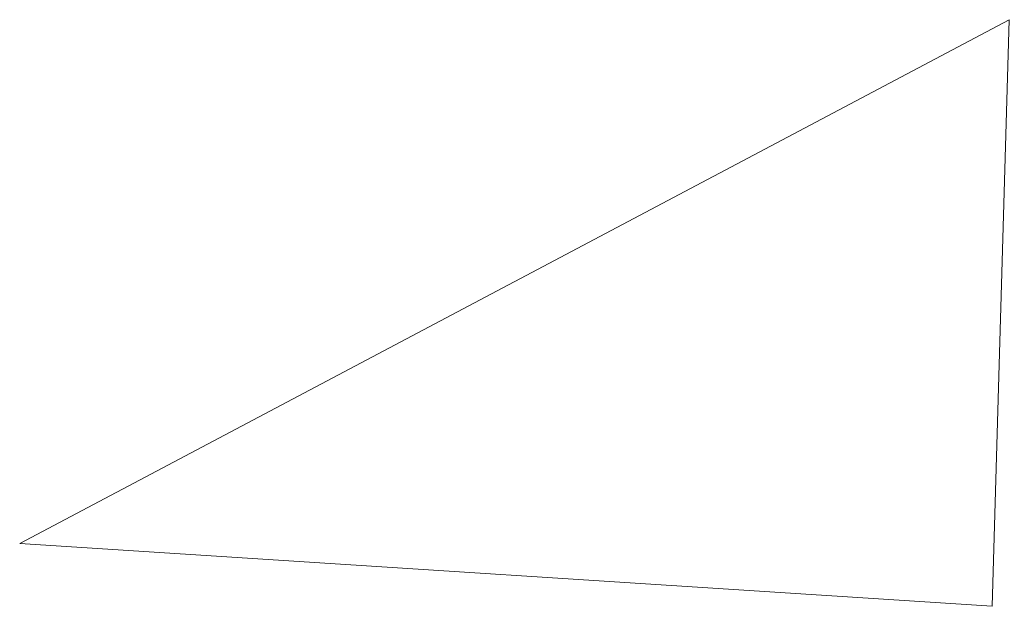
# Model space of a CAD drawing. Header units: millimetres. Extents: x -1.9 to 41.3, y -105.5 to -79.9.
import ezdxf

# ---------------------------------------------------------------- set-up
doc = ezdxf.new("R2010")
doc.units = ezdxf.units.MM

msp = doc.modelspace()

# ---------------------------------------------------------------- linework, layer by layer
at = {"color": 7, "linetype": 'Continuous', "lineweight": 15}
for p, q in [((-1.865, -102.709), (41.289, -79.859)), ((41.289, -79.859), (40.552, -105.452)), ((40.552, -105.452), (-1.865, -102.709))]:
    msp.add_line(p, q, dxfattribs=at)

doc.saveas('drawing.dxf')
